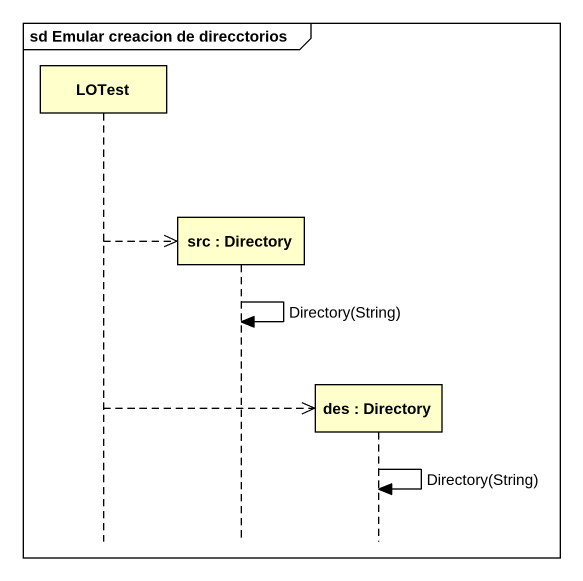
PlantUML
@startuml
mainframe sd Emular creacion de direcctorios
hide footbox
participant LOTest
participant "src : Directory" as src
participant "des : Directory" as des

LOTest -->> src **
src -> src : Directory(String)
LOTest -->> des **
des -> des : Directory(String)
@enduml
